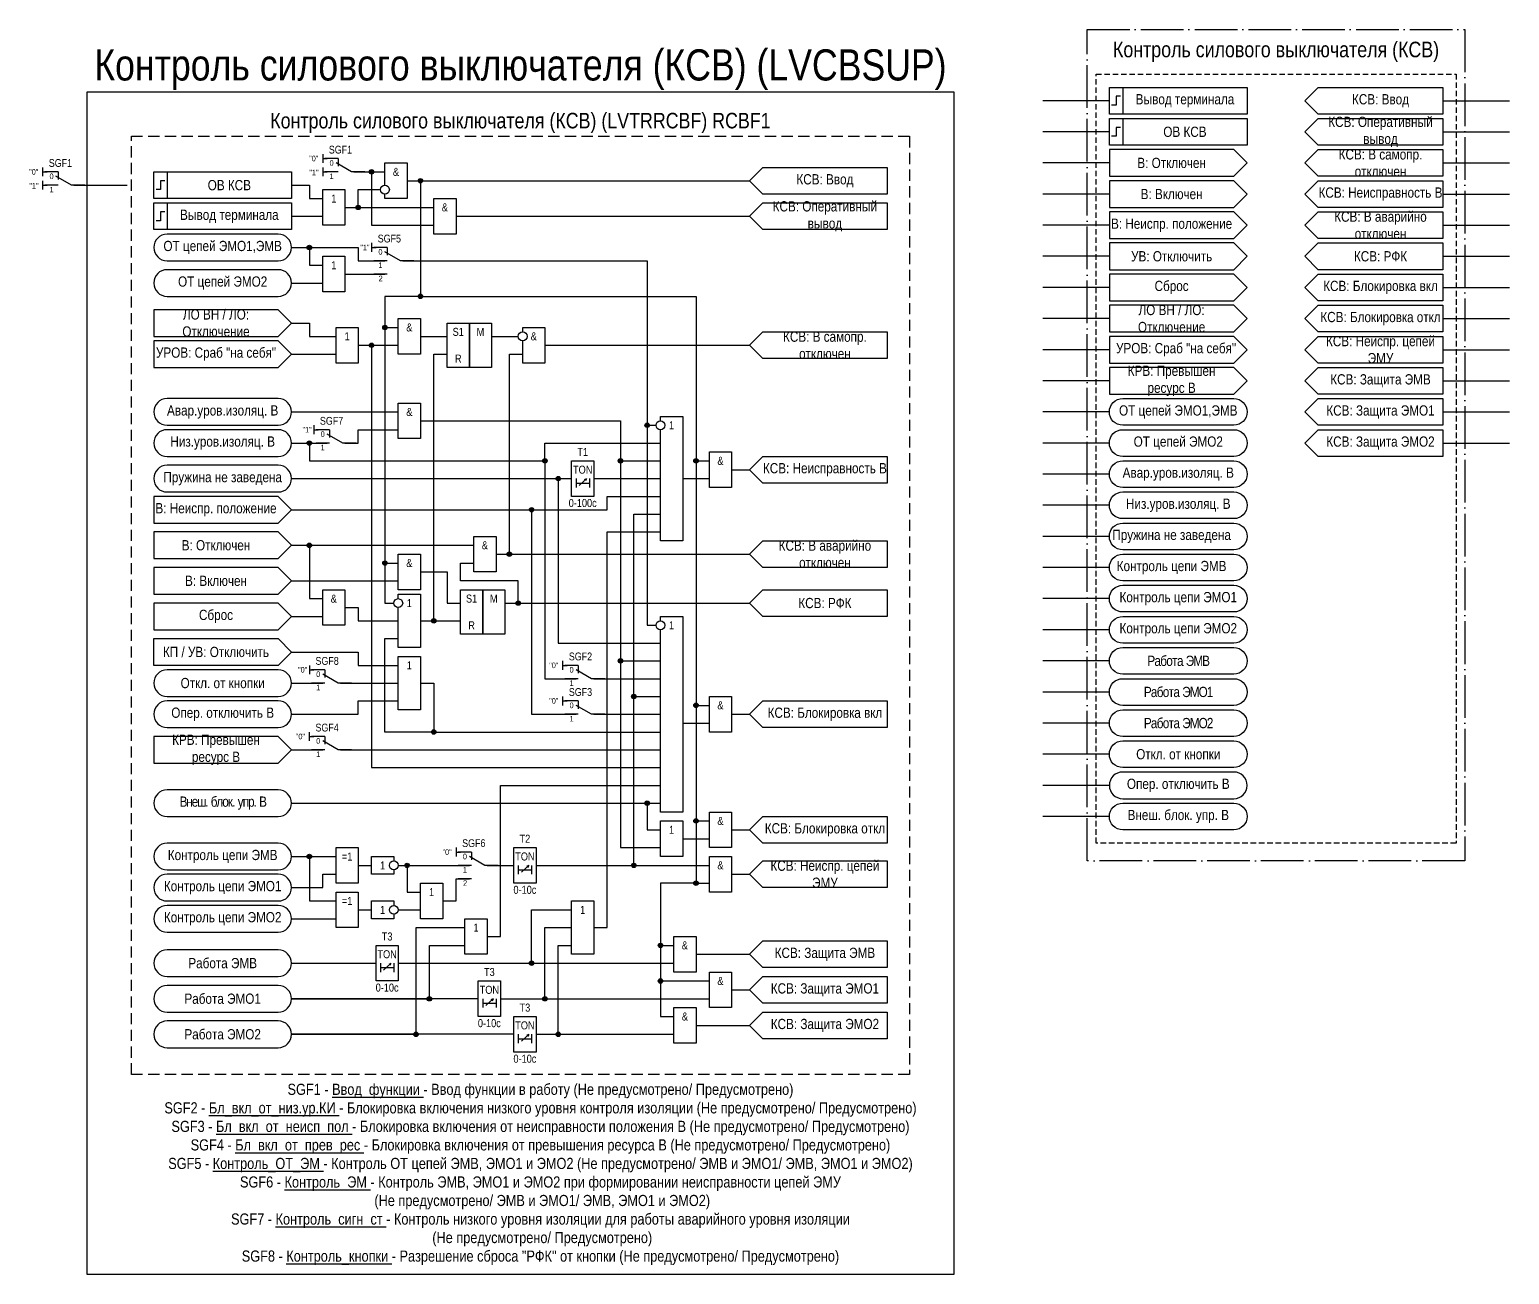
# Model space of a CAD drawing. Header units: millimetres. Extents: x -1334 to 346, y 0 to 284.
# Drawn here: x -1333.9 to -1001, y 0 to 280 of the extents above; entities that cross this region are included whole.
import ezdxf
from ezdxf.enums import TextEntityAlignment as Align

# ---------------------------------------------------------------- set-up
doc = ezdxf.new("R2010")
doc.units = ezdxf.units.MM
doc.linetypes.add('ACAD_ISO04W100', pattern=[30, 24, -3, 0, -3])
doc.linetypes.add('штриховая2', pattern=[0.375, 0.25, -0.125])
doc.layers.add('TEXT', color=7, linetype='Continuous', lineweight=25)
doc.layers.add('Основная', color=7, linetype='Continuous')
doc.styles.add('2.5_Gost_RD', font='ARIALN.TTF', dxfattribs={"height": 2.5})
doc.styles.add('3.5_Gost_RD', font='ARIALN.TTF', dxfattribs={"height": 3.5})
doc.styles.add('Вывод', font='ARIALN.TTF', dxfattribs={"height": 2.5})
doc.styles.add('Компонент', font='ARIALN.TTF', dxfattribs={"height": 3.5})

# ---------------------------------------------------------------- blocks, each defined once
blk = doc.blocks.new('Точка')
at = {"ltscale": 100}
h = blk.add_hatch(color=256, dxfattribs=at)
h.dxf.hatch_style = 1
edge = h.paths.add_edge_path()
edge.add_arc((0, 0), 0.5, 0, 360)
blk.add_circle((0, 0), 0.5, dxfattribs=at)
blk = doc.blocks.new('*U78')
at = {"layer": 'Основная', "color": 0}
blk.add_line((0, 0), (7, 4), dxfattribs=at)
at = {"layer": 'Основная', "ltscale": 0.35}
blk.add_line((6, 6), (6, 2.5), dxfattribs=at)
blk = doc.blocks.new('*U80')
at = {"layer": 'Основная', "color": 0}
for p, q in [((-3, 6), (-9, 6)), ((-3, 0), (-9, 0)), ((9, 0), (3, 0))]:
    blk.add_line(p, q, dxfattribs=at)
at = {"layer": 'Основная', "ltscale": 0.25, "xscale": -1}
blk.add_blockref('*U78', (3, 0), dxfattribs=at)
at = {"layer": 'Основная'}
for tag, height, style, p in [('В1', 2.5, 'Вывод', (-14, 6)), ('ОУ', 3.5, 'Компонент', (-2, 10)), ('В2', 2.5, 'Вывод', (-6, 4)), ('В3', 2.5, 'Вывод', (-6, -2))]:
    blk.add_attdef(tag, text='', height=height, dxfattribs=dict(at, style=style)).set_placement(p, align=Align.MIDDLE_CENTER)
blk = doc.blocks.new('*U89')
at = {"layer": 'Основная', "color": 0}
for p, q in [((-3, 6), (-9, 6)), ((-3, 0), (-9, 0)), ((9, 0), (3, 0))]:
    blk.add_line(p, q, dxfattribs=at)
at = {"layer": 'Основная', "ltscale": 0.25, "xscale": -1}
blk.add_blockref('*U78', (3, 0), dxfattribs=at)
at = {"layer": 'Основная'}
for tag, height, style, p in [('В1', 2.5, 'Вывод', (-13, 6)), ('ОУ', 3.5, 'Компонент', (-2, 10)), ('В2', 2.5, 'Вывод', (-6, 4)), ('В3', 2.5, 'Вывод', (-6, -2))]:
    blk.add_attdef(tag, text='', height=height, dxfattribs=dict(at, style=style)).set_placement(p, align=Align.MIDDLE_CENTER)

msp = doc.modelspace()

# ---------------------------------------------------------------- linework, layer by layer
at = {"ltscale": 100}
for p, q in [((-1044, 267), (-1016, 267)), ((-1091, 264), (-1106, 264)), ((-1016, 264), (-1001, 264)), ((-1016, 261), (-1044, 261)), ((-1044, 260), (-1016, 260)), ((-1091, 257), (-1106, 257)), ((-1016, 257), (-1001, 257)), ((-1268, 252), (-1268, 250)), ((-1268, 251), (-1267, 251)), ((-1091, 250), (-1106, 250)), ((-1044, 253), (-1016, 253)), ((-1016, 250), (-1001, 250)), ((-1268, 249), (-1268, 247)), ((-1268, 248), (-1267, 248)), ((-1016, 247), (-1044, 247)), ((-1044, 246), (-1016, 246)), ((-1091, 243), (-1106, 243)), ((-1016, 240), (-1044, 240)), ((-1016, 243), (-1001, 243)), ((-1091, 236), (-1106, 236)), ((-1016, 236), (-1001, 236)), ((-1257, 232), (-1257, 230)), ((-1257, 231), (-1256, 231)), ((-1016, 233), (-1044, 233)), ((-1091, 229), (-1106, 229)), ((-1016, 229), (-1001, 229)), ((-1253.5, 225), (-1256.5, 225)), ((-1016, 226), (-1044, 226)), ((-1091, 222), (-1106, 222)), ((-1016, 222), (-1001, 222)), ((-1016, 219), (-1044, 219)), ((-1091, 215), (-1106, 215)), ((-1016, 215), (-1001, 215)), ((-1016, 212), (-1044, 212)), ((-1091, 208), (-1106, 208)), ((-1016, 208), (-1001, 208)), ((-1016, 205), (-1044, 205)), ((-1091, 201), (-1106, 201)), ((-1016, 201), (-1001, 201)), ((-1016, 198), (-1044, 198)), ((-1091, 194), (-1106, 194)), ((-1016, 194), (-1001, 194)), ((-1270, 191), (-1270, 189)), ((-1270, 190), (-1269, 190)), ((-1016, 191), (-1044, 191)), ((-1091, 187), (-1106, 187)), ((-1016, 187), (-1001, 187)), ((-1016, 184), (-1044, 184)), ((-1091, 180), (-1106, 180)), ((-1210.3, 177.46), (-1208.63, 178.95)), ((-1208.63, 178.95), (-1209.15, 178.73)), ((-1208.63, 178.95), (-1208.89, 178.48)), ((-1207, 179), (-1207, 179)), ((-1091, 173), (-1106, 173)), ((-1091, 166), (-1106, 166)), ((-1091, 159), (-1106, 159)), ((-1091, 152), (-1106, 152)), ((-1091, 145), (-1106, 145)), ((-1271, 137), (-1271, 135)), ((-1214, 136), (-1214, 138)), ((-1214, 137), (-1213, 137)), ((-1091, 138), (-1106, 138)), ((-1271, 136), (-1270, 136)), ((-1214, 128), (-1214, 130)), ((-1091, 131), (-1106, 131)), ((-1214, 129), (-1213, 129)), ((-1091, 124), (-1106, 124)), ((-1271, 120), (-1271, 122)), ((-1271, 121), (-1270, 121)), ((-1091, 117), (-1106, 117)), ((-1091, 110), (-1106, 110)), ((-1091, 103), (-1106, 103)), ((-1238, 96), (-1238, 94)), ((-1238, 95), (-1237, 95)), ((-1220, 92), (-1220, 92)), ((-1198, 92), (-1198, 92)), ((-1234.5, 89), (-1237.5, 89)), ((-1254.3, 68.46), (-1252.63, 69.95)), ((-1252.63, 69.95), (-1253.15, 69.73)), ((-1252.63, 69.95), (-1252.89, 69.48)), ((-1251, 70), (-1251, 70)), ((-1221, 70), (-1221, 70)), ((-1233, 62), (-1275, 62)), ((-1244, 62), (-1244, 62)), ((-1231.3, 60.46), (-1229.63, 61.95)), ((-1229.63, 61.95), (-1230.15, 61.73)), ((-1229.63, 61.95), (-1229.89, 61.48)), ((-1228, 62), (-1228, 62)), ((-1218, 62), (-1218, 62)), ((-1225, 54), (-1275, 54)), ((-1247, 54), (-1247, 54)), ((-1223.3, 52.46), (-1221.63, 53.95)), ((-1221.63, 53.95), (-1222.15, 53.73)), ((-1221.63, 53.95), (-1221.89, 53.48)), ((-1220, 54), (-1220, 54)), ((-1215, 54), (-1215, 54))]:
    msp.add_line(p, q, dxfattribs=at)
at = {"color": 6, "ltscale": 100}
for p, q in [((-1331, 249), (-1331, 247)), ((-1331, 248), (-1330, 248)), ((-1331, 246), (-1331, 244)), ((-1331, 245), (-1330, 245))]:
    msp.add_line(p, q, dxfattribs=at)
at = {"color": 7, "ltscale": 100}
for p, q in [((-1223.3, 90.46), (-1221.63, 91.95)), ((-1221.63, 91.95), (-1222.15, 91.73)), ((-1221.63, 91.95), (-1221.89, 91.48))]:
    msp.add_line(p, q, dxfattribs=at)
at = {"color": 251, "linetype": 'ACAD_ISO04W100', "lineweight": 30, "ltscale": 0.4, "true_color": 0x58595b}
msp.add_lwpolyline([(-1096, 280), (-1011, 280), (-1011, 93), (-1096, 93)], close=True, dxfattribs=at)
at = {"linetype": 'штриховая2', "ltscale": 5}
msp.add_lwpolyline([(-1094, 270), (-1013, 270), (-1013, 97), (-1094, 97)], close=True, dxfattribs=at)
at = {"ltscale": 100}
for points in [[(-1091, 267), (-1060, 267), (-1060, 261), (-1091, 261)], [(-1091, 267), (-1088, 267), (-1088, 261), (-1091, 261)], [(-1091, 260), (-1088, 260), (-1088, 254), (-1091, 254)], [(-1091, 260), (-1060, 260), (-1060, 254), (-1091, 254)], [(-1306, 248), (-1275, 248), (-1275, 242), (-1306, 242)], [(-1306, 248), (-1303, 248), (-1303, 242), (-1306, 242)], [(-1268, 244), (-1263, 244), (-1263, 236), (-1268, 236)], [(-1306, 241), (-1303, 241), (-1303, 235), (-1306, 235)], [(-1306, 241), (-1275, 241), (-1275, 235), (-1306, 235)], [(-1243, 242), (-1238, 242), (-1238, 234), (-1243, 234)], [(-1268, 229), (-1263, 229), (-1263, 221), (-1268, 221)], [(-1306, 217), (-1306, 211), (-1278, 211), (-1275, 214), (-1278, 217)], [(-1251, 215), (-1246, 215), (-1246, 207), (-1251, 207)], [(-1240, 214), (-1235, 214), (-1235, 204), (-1240, 204)], [(-1235, 214), (-1230, 214), (-1230, 204), (-1235, 204)], [(-1306, 210), (-1306, 204), (-1278, 204), (-1275, 207), (-1278, 210)], [(-1265, 213), (-1260, 213), (-1260, 205), (-1265, 205)], [(-1251, 196), (-1246, 196), (-1246, 188), (-1251, 188)], [(-1181, 185), (-1176, 185), (-1176, 177), (-1181, 177)], [(-1212, 183), (-1207, 183), (-1207, 175), (-1212, 175)], [(-1306, 175), (-1306, 169), (-1278, 169), (-1275, 172), (-1278, 175)], [(-1306, 167), (-1306, 161), (-1278, 161), (-1275, 164), (-1278, 167)], [(-1234, 166), (-1229, 166), (-1229, 158), (-1234, 158)], [(-1251, 162), (-1246, 162), (-1246, 154), (-1251, 154)], [(-1306, 159), (-1306, 153), (-1278, 153), (-1275, 156), (-1278, 159)], [(-1268, 154), (-1263, 154), (-1263, 146), (-1268, 146)], [(-1237, 154), (-1232, 154), (-1232, 144), (-1237, 144)], [(-1232, 154), (-1227, 154), (-1227, 144), (-1232, 144)], [(-1306, 151), (-1306, 145), (-1278, 145), (-1275, 148), (-1278, 151)], [(-1306, 143), (-1278, 143), (-1275, 140), (-1278, 137), (-1306, 137)], [(-1251, 139), (-1246, 139), (-1246, 127), (-1251, 127)], [(-1181, 130), (-1176, 130), (-1176, 122), (-1181, 122)], [(-1306, 121), (-1306, 115), (-1278, 115), (-1275, 118), (-1278, 121)], [(-1181, 104), (-1176, 104), (-1176, 96), (-1181, 96)], [(-1192, 102), (-1187, 102), (-1187, 94), (-1192, 94)], [(-1265, 96), (-1260, 96), (-1260, 88), (-1265, 88)], [(-1225, 96), (-1220, 96), (-1220, 88), (-1225, 88)], [(-1181, 94), (-1176, 94), (-1176, 86), (-1181, 86)], [(-1246, 88), (-1241, 88), (-1241, 80), (-1246, 80)], [(-1265, 86), (-1260, 86), (-1260, 78), (-1265, 78)], [(-1212, 84), (-1207, 84), (-1207, 72), (-1212, 72)], [(-1236, 80), (-1231, 80), (-1231, 72), (-1236, 72)], [(-1256, 74), (-1251, 74), (-1251, 66), (-1256, 66)], [(-1189, 76), (-1184, 76), (-1184, 68), (-1189, 68)], [(-1181, 68), (-1176, 68), (-1176, 60), (-1181, 60)], [(-1233, 66), (-1228, 66), (-1228, 58), (-1233, 58)], [(-1189, 60), (-1184, 60), (-1184, 52), (-1189, 52)], [(-1225, 58), (-1220, 58), (-1220, 50), (-1225, 50)]]:
    msp.add_lwpolyline(points, close=True, dxfattribs=at)
for points in [[(-1047, 264), (-1044, 267), (-1016, 267), (-1016, 261), (-1044, 261), (-1047, 264)], [(-1047, 257), (-1044, 260), (-1016, 260), (-1016, 254), (-1044, 254), (-1047, 257)], [(-1254, 245), (-1254, 250), (-1249, 250), (-1249, 242), (-1254, 242), (-1254, 243)], [(-1047, 250), (-1044, 253), (-1016, 253), (-1016, 247), (-1044, 247), (-1047, 250)], [(-1261, 248), (-1254, 248)], [(-1261, 248), (-1257, 248), (-1257, 236), (-1243, 236)], [(-1172, 246), (-1169, 249), (-1141, 249), (-1141, 243), (-1169, 243), (-1172, 246)], [(-1275, 245), (-1271, 245), (-1271, 242), (-1268, 242)], [(-1263, 240), (-1260, 240), (-1260, 244), (-1255, 244)], [(-1249, 246), (-1246, 246), (-1246, 220), (-1254, 220), (-1254, 213), (-1251, 213)], [(-1249, 246), (-1246, 246), (-1246, 220), (-1254, 220), (-1254, 160), (-1251, 160)], [(-1249, 246), (-1246, 246), (-1246, 220), (-1254, 220), (-1254, 151), (-1252, 151)], [(-1249, 246), (-1172, 246)], [(-1249, 246), (-1246, 246), (-1246, 220), (-1184, 220), (-1184, 183), (-1181, 183)], [(-1249, 246), (-1246, 246), (-1246, 220), (-1184, 220), (-1184, 128), (-1181, 128)], [(-1249, 246), (-1246, 246), (-1246, 220), (-1184, 220), (-1184, 102), (-1181, 102)], [(-1249, 246), (-1246, 246), (-1246, 220), (-1184, 220), (-1184, 88), (-1181, 88)], [(-1249, 246), (-1246, 246), (-1246, 220), (-1184, 220), (-1184, 88), (-1192, 88), (-1192, 74), (-1189, 74)], [(-1249, 246), (-1246, 246), (-1246, 220), (-1184, 220), (-1184, 88), (-1192, 88), (-1192, 58), (-1189, 58)], [(-1249, 246), (-1246, 246), (-1246, 220), (-1184, 220), (-1184, 88), (-1192, 88), (-1192, 66), (-1181, 66)], [(-1047, 243), (-1044, 246), (-1016, 246), (-1016, 240), (-1044, 240), (-1047, 243)], [(-1263, 240), (-1243, 240)], [(-1172, 238), (-1169, 241), (-1141, 241), (-1141, 235), (-1169, 235), (-1172, 238)], [(-1275, 238), (-1268, 238)], [(-1238, 238), (-1172, 238)], [(-1047, 236), (-1044, 239), (-1016, 239), (-1016, 233), (-1044, 233), (-1047, 236)], [(-1275, 231), (-1271, 231), (-1271, 227), (-1268, 227)], [(-1275, 231), (-1260, 231), (-1260, 228), (-1254, 228)], [(-1047, 229), (-1044, 232), (-1016, 232), (-1016, 226), (-1044, 226), (-1047, 229)], [(-1250, 228), (-1195, 228), (-1195, 146), (-1193, 146)], [(-1250, 228), (-1195, 228), (-1195, 191), (-1193, 191)], [(-1263, 225), (-1254, 225)], [(-1047, 222), (-1044, 225), (-1016, 225), (-1016, 219), (-1044, 219), (-1047, 222)], [(-1275, 223), (-1268, 223)], [(-1047, 215), (-1044, 218), (-1016, 218), (-1016, 212), (-1044, 212), (-1047, 215)], [(-1275, 214), (-1271, 214), (-1271, 211), (-1265, 211)], [(-1246, 211), (-1240, 211)], [(-1230, 211), (-1224, 211)], [(-1223, 212), (-1223, 213), (-1218, 213), (-1218, 205), (-1223, 205), (-1223, 210)], [(-1141, 206), (-1169, 206), (-1172, 209), (-1169, 212), (-1141, 212), (-1141, 206), (-1169, 206), (-1172, 209), (-1169, 212), (-1141, 212)], [(-1047, 208), (-1044, 211), (-1016, 211), (-1016, 205), (-1044, 205), (-1047, 208)], [(-1275, 207), (-1265, 207)], [(-1260, 209), (-1251, 209)], [(-1260, 209), (-1257, 209), (-1257, 114), (-1192, 114)], [(-1246, 147), (-1243, 147), (-1243, 207), (-1240, 207)], [(-1229, 162), (-1226, 162), (-1226, 207), (-1223, 207)], [(-1218, 209), (-1172, 209)], [(-1047, 201), (-1044, 204), (-1016, 204), (-1016, 198), (-1044, 198), (-1047, 201)], [(-1047, 194), (-1044, 197), (-1016, 197), (-1016, 191), (-1044, 191), (-1047, 194)], [(-1275, 194), (-1251, 194)], [(-1263, 187), (-1260, 187), (-1260, 190), (-1251, 190)], [(-1246, 192), (-1201, 192), (-1201, 183), (-1192, 183)], [(-1246, 192), (-1201, 192), (-1201, 138), (-1192, 138)], [(-1246, 192), (-1201, 192), (-1201, 96), (-1192, 96)], [(-1192, 192), (-1192, 193), (-1187, 193), (-1187, 165), (-1192, 165), (-1192, 190)], [(-1047, 187), (-1044, 190), (-1016, 190), (-1016, 184), (-1044, 184), (-1047, 187)], [(-1275, 187), (-1267, 187)], [(-1275, 187), (-1271, 187), (-1271, 183), (-1218, 183), (-1218, 187), (-1192, 187)], [(-1275, 187), (-1271, 187), (-1271, 183), (-1218, 183), (-1218, 134), (-1211, 134)], [(-1141, 178), (-1169, 178), (-1172, 181), (-1169, 184), (-1141, 184), (-1141, 178), (-1169, 178), (-1172, 181), (-1169, 184), (-1141, 184)], [(-1176, 181), (-1172, 181)], [(-1275, 179), (-1212, 179)], [(-1275, 179), (-1215, 179), (-1215, 142), (-1192, 142)], [(-1211, 179), (-1211, 177)], [(-1211, 178), (-1208, 178)], [(-1208, 179), (-1208, 177)], [(-1207, 179), (-1192, 179)], [(-1187, 179), (-1181, 179)], [(-1275, 172), (-1204, 172), (-1204, 175), (-1192, 175)], [(-1275, 172), (-1221, 172), (-1221, 126), (-1211, 126)], [(-1220, 92), (-1198, 92), (-1198, 171), (-1192, 171)], [(-1207, 78), (-1204, 78), (-1204, 167), (-1192, 167)], [(-1275, 164), (-1271, 164), (-1271, 152), (-1268, 152)], [(-1275, 164), (-1234, 164)], [(-1141, 159), (-1169, 159), (-1172, 162), (-1169, 165), (-1141, 165), (-1141, 159), (-1169, 159), (-1172, 162), (-1169, 165), (-1141, 165)], [(-1227, 151), (-1224, 151), (-1224, 156), (-1237, 156), (-1237, 160), (-1234, 160)], [(-1229, 162), (-1172, 162)], [(-1246, 158), (-1240, 158), (-1240, 151), (-1237, 151)], [(-1275, 156), (-1251, 156)], [(-1141, 148), (-1169, 148), (-1172, 151), (-1169, 154), (-1141, 154), (-1141, 148), (-1169, 148), (-1172, 151), (-1169, 154), (-1141, 154)], [(-1263, 150), (-1260, 150), (-1260, 147), (-1251, 147)], [(-1251, 152), (-1251, 153), (-1246, 153), (-1246, 141), (-1251, 141), (-1251, 150)], [(-1227, 151), (-1172, 151)], [(-1275, 148), (-1268, 148)], [(-1246, 147), (-1237, 147)], [(-1192, 147), (-1192, 148), (-1187, 148), (-1187, 104), (-1192, 104), (-1192, 145)], [(-1275, 140), (-1260, 140), (-1260, 137), (-1251, 137)], [(-1246, 133), (-1243, 133), (-1243, 122), (-1254, 122), (-1254, 143), (-1251, 143)], [(-1207, 134), (-1192, 134)], [(-1275, 133), (-1268, 133)], [(-1264, 133), (-1251, 133)], [(-1246, 133), (-1243, 133), (-1243, 122), (-1192, 122)], [(-1220, 92), (-1198, 92), (-1198, 130), (-1192, 130)], [(-1275, 126), (-1260, 126), (-1260, 129), (-1251, 129)], [(-1141, 123), (-1169, 123), (-1172, 126), (-1169, 129), (-1141, 129), (-1141, 123), (-1169, 123), (-1172, 126), (-1169, 129), (-1141, 129)], [(-1207, 126), (-1192, 126)], [(-1187, 124), (-1181, 124)], [(-1176, 126), (-1172, 126)], [(-1275, 118), (-1268, 118)], [(-1264, 118), (-1192, 118)], [(-1231, 76), (-1228, 76), (-1228, 110), (-1192, 110)], [(-1275, 106), (-1192, 106)], [(-1275, 106), (-1195, 106), (-1195, 100), (-1192, 100)], [(-1176, 100), (-1172, 100)], [(-1141, 97), (-1169, 97), (-1172, 100), (-1169, 103), (-1141, 103), (-1141, 97), (-1169, 97), (-1172, 100), (-1169, 103), (-1141, 103)], [(-1187, 98), (-1181, 98)], [(-1275, 94), (-1265, 94)], [(-1275, 94), (-1271, 94), (-1271, 84), (-1265, 84)], [(-1252, 91), (-1252, 90), (-1257, 90), (-1257, 94), (-1252, 94), (-1252, 93)], [(-1275, 87), (-1268, 87), (-1268, 90), (-1265, 90)], [(-1260, 92), (-1257, 92)], [(-1251, 92), (-1235, 92)], [(-1251, 92), (-1249, 92), (-1249, 86), (-1246, 86)], [(-1231, 92), (-1225, 92)], [(-1224, 92), (-1224, 90)], [(-1224, 91), (-1221, 91)], [(-1221, 92), (-1221, 90)], [(-1220, 92), (-1181, 92)], [(-1176, 90), (-1172, 90)], [(-1141, 87), (-1169, 87), (-1172, 90), (-1169, 93), (-1141, 93), (-1141, 87), (-1169, 87), (-1172, 90), (-1169, 93), (-1141, 93)], [(-1241, 84), (-1238, 84), (-1238, 89), (-1235, 89)], [(-1252, 81), (-1252, 80), (-1257, 80), (-1257, 84), (-1252, 84), (-1252, 83)], [(-1275, 80), (-1265, 80)], [(-1260, 82), (-1257, 82)], [(-1251, 70), (-1221, 70), (-1221, 82), (-1212, 82)], [(-1251, 82), (-1246, 82)], [(-1275, 54), (-1247, 54), (-1247, 78), (-1236, 78)], [(-1228, 62), (-1218, 62), (-1218, 78), (-1212, 78)], [(-1275, 62), (-1244, 62), (-1244, 74), (-1236, 74)], [(-1220, 54), (-1215, 54), (-1215, 74), (-1212, 74)], [(-1141, 69), (-1169, 69), (-1172, 72), (-1169, 75), (-1141, 75), (-1141, 69), (-1169, 69), (-1172, 72), (-1169, 75), (-1141, 75)], [(-1275, 70), (-1256, 70)], [(-1255, 70), (-1255, 68)], [(-1252, 70), (-1252, 68)], [(-1251, 70), (-1189, 70)], [(-1184, 72), (-1172, 72)], [(-1255, 69), (-1252, 69)], [(-1141, 61), (-1169, 61), (-1172, 64), (-1169, 67), (-1141, 67), (-1141, 61), (-1169, 61), (-1172, 64), (-1169, 67), (-1141, 67)], [(-1176, 64), (-1172, 64)], [(-1232, 62), (-1232, 60)], [(-1232, 61), (-1229, 61)], [(-1229, 62), (-1229, 60)], [(-1228, 62), (-1181, 62)], [(-1141, 53), (-1169, 53), (-1172, 56), (-1169, 59), (-1141, 59), (-1141, 53), (-1169, 53), (-1172, 56), (-1169, 59), (-1141, 59)], [(-1224, 54), (-1224, 52)], [(-1221, 54), (-1221, 52)], [(-1220, 54), (-1189, 54)], [(-1184, 56), (-1172, 56)], [(-1224, 53), (-1221, 53)]]:
    msp.add_lwpolyline(points, dxfattribs=at)
at = {"color": 40, "ltscale": 100, "true_color": 0xf8d731}
msp.add_lwpolyline([(-1321, 266), (-1126, 266), (-1126, 0), (-1321, 0)], close=True, dxfattribs=at)
at = {"lineweight": 30, "ltscale": 100}
for points in [[(-1088.5, 265), (-1089.5, 265), (-1089.5, 263), (-1090.5, 263)], [(-1088.5, 258), (-1089.5, 258), (-1089.5, 256), (-1090.5, 256)], [(-1303.5, 246), (-1304.5, 246), (-1304.5, 244), (-1305.5, 244)], [(-1303.5, 239), (-1304.5, 239), (-1304.5, 237), (-1305.5, 237)]]:
    msp.add_lwpolyline(points, dxfattribs=at)
at = {"linetype": 'штриховая2', "ltscale": 10}
msp.add_lwpolyline([(-1136, 45), (-1311, 45), (-1311, 256), (-1136, 256)], close=True, dxfattribs=at)
at = {"color": 6, "ltscale": 100}
msp.add_lwpolyline([(-1324, 245), (-1312, 245)], dxfattribs=at)
at = {"ltscale": 100}
for points in [[(-1303, 228), (-1278, 228, 1), (-1278, 234), (-1303, 234, 1)], [(-1303, 220), (-1278, 220, 1), (-1278, 226), (-1303, 226, 1)], [(-1303, 191), (-1278, 191, 1), (-1278, 197), (-1303, 197, 1)], [(-1088, 191, -1), (-1088, 197), (-1063, 197, -1), (-1063, 191)], [(-1303, 184), (-1278, 184, 1), (-1278, 190), (-1303, 190, 1)], [(-1088, 184, -1), (-1088, 190), (-1063, 190, -1), (-1063, 184)], [(-1303, 176), (-1278, 176, 1), (-1278, 182), (-1303, 182, 1)], [(-1088, 177, -1), (-1088, 183), (-1063, 183, -1), (-1063, 177)], [(-1088, 170, -1), (-1088, 176), (-1063, 176, -1), (-1063, 170)], [(-1088, 163, -1), (-1088, 169), (-1063, 169, -1), (-1063, 163)], [(-1088, 156, -1), (-1088, 162), (-1063, 162, -1), (-1063, 156)], [(-1088, 149, -1), (-1088, 155), (-1063, 155, -1), (-1063, 149)], [(-1088, 142, -1), (-1088, 148), (-1063, 148, -1), (-1063, 142)], [(-1088, 135, -1), (-1088, 141), (-1063, 141, -1), (-1063, 135)], [(-1303, 130), (-1278, 130, 1), (-1278, 136), (-1303, 136, 1)], [(-1088, 128, -1), (-1088, 134), (-1063, 134, -1), (-1063, 128)], [(-1303, 123), (-1278, 123, 1), (-1278, 129), (-1303, 129, 1)], [(-1088, 121, -1), (-1088, 127), (-1063, 127, -1), (-1063, 121)], [(-1088, 114, -1), (-1088, 120), (-1063, 120, -1), (-1063, 114)], [(-1088, 107), (-1063, 107, 1), (-1063, 113), (-1088, 113, 1)], [(-1303, 103), (-1278, 103, 1), (-1278, 109), (-1303, 109, 1)], [(-1088, 100, -1), (-1088, 106), (-1063, 106, -1), (-1063, 100)], [(-1303, 91), (-1278, 91, 1), (-1278, 97), (-1303, 97, 1)], [(-1303, 84), (-1278, 84, 1), (-1278, 90), (-1303, 90, 1)], [(-1303, 77), (-1278, 77, 1), (-1278, 83), (-1303, 83, 1)], [(-1303, 67), (-1278, 67, 1), (-1278, 73), (-1303, 73, 1)], [(-1303, 59), (-1278, 59, 1), (-1278, 65), (-1303, 65, 1)], [(-1303, 51), (-1278, 51, 1), (-1278, 57), (-1303, 57, 1)]]:
    msp.add_lwpolyline(points, format="xyb", close=True, dxfattribs=at)
for centre in [(-1254, 244), (-1223, 211), (-1252, 92), (-1252, 82)]:
    msp.add_circle(centre, 1)
for centre in [(-1192, 191), (-1251, 151), (-1192, 146)]:
    msp.add_circle(centre, 1, dxfattribs=at)
at = {"layer": 'TEXT', "ltscale": 100}
for points in [[(-1091, 253), (-1091, 247), (-1063, 247), (-1060, 250), (-1063, 253)], [(-1091, 246), (-1091, 240), (-1063, 240), (-1060, 243), (-1063, 246)], [(-1091, 239), (-1091, 233), (-1063, 233), (-1060, 236), (-1063, 239)], [(-1091, 232), (-1091, 226), (-1063, 226), (-1060, 229), (-1063, 232)], [(-1091, 225), (-1091, 219), (-1063, 219), (-1060, 222), (-1063, 225)], [(-1091, 218), (-1091, 212), (-1063, 212), (-1060, 215), (-1063, 218)], [(-1091, 211), (-1091, 205), (-1063, 205), (-1060, 208), (-1063, 211)], [(-1091, 204), (-1091, 198), (-1063, 198), (-1060, 201), (-1063, 204)]]:
    msp.add_lwpolyline(points, close=True, dxfattribs=at)

# ---------------------------------------------------------------- block references
at = {"ltscale": 100}
for p in [(-1257, 248), (-1246, 246), (-1260, 240), (-1271, 231), (-1246, 220), (-1254, 213), (-1257, 209), (-1195, 191), (-1271, 187), (-1218, 183), (-1201, 183), (-1184, 183), (-1215, 179), (-1221, 172), (-1271, 164), (-1254, 160), (-1226, 162), (-1224, 151), (-1243, 147), (-1201, 138), (-1198, 130), (-1184, 128), (-1243, 122), (-1195, 106), (-1184, 102), (-1271, 94), (-1249, 92), (-1198, 92), (-1184, 88), (-1192, 74), (-1221, 70), (-1192, 66), (-1244, 62), (-1218, 62), (-1247, 54), (-1215, 54)]:
    msp.add_blockref('Точка', p, dxfattribs=at)
at = {"layer": 'Основная', "ltscale": 0.25, "xscale": 0.5, "yscale": 0.5, "zscale": 0.5}
for name, p, values in [('*U80', (-1263, 248), {'ОУ': 'SGF1', 'В1': '"0"', 'В2': '0', 'В3': '1'}), ('*U89', (-1252, 228), {'ОУ': 'SGF5', 'В1': '"1"', 'В2': '0', 'В3': '1'}), ('*U89', (-1265, 187), {'ОУ': 'SGF7', 'В1': '"1"', 'В2': '0', 'В3': '1'}), ('*U80', (-1209, 134), {'ОУ': 'SGF2', 'В1': '"0"', 'В2': '0', 'В3': '1'}), ('*U89', (-1266, 133), {'ОУ': 'SGF8', 'В1': '"0"', 'В2': '0', 'В3': '1'}), ('*U80', (-1209, 126), {'ОУ': 'SGF3', 'В1': '"0"', 'В2': '0', 'В3': '1'}), ('*U80', (-1266, 118), {'ОУ': 'SGF4', 'В1': '"0"', 'В2': '0', 'В3': '1'}), ('*U80', (-1233, 92), {'ОУ': 'SGF6', 'В1': '"0"', 'В2': '0', 'В3': '1'})]:
    msp.add_blockref(name, p, dxfattribs=at).add_auto_attribs(values)
at = {"layer": 'Основная', "color": 6, "ltscale": 0.25, "xscale": 0.5, "yscale": 0.5, "zscale": 0.5}
msp.add_blockref('*U80', (-1326, 245), dxfattribs=at).add_auto_attribs({'ОУ': 'SGF1', 'В1': '"0"', 'В2': '0', 'В3': '1'})

# ---------------------------------------------------------------- texts
at = {"color": 30, "ltscale": 100, "true_color": 0xef8637, "insert": (-1053.5, 275), "char_height": 3.5, "width": 85, "attachment_point": 5, "style": '3.5_Gost_RD'}
msp.add_mtext('Контроль силового выключателя (КСВ)', dxfattribs=at)
at = {"ltscale": 100, "attachment_point": 5}
for s, insert, char_height, width, style in [('{\\C3;Контроль силового выключателя (КСВ) (LVCBSUP)}', (-1223.5, 271), 7, 195, '3.5_Gost_RD'), ('КСВ: Ввод', (-1030, 264), 2.3, 28, '2.5_Gost_RD'), ('КСВ: Оперативный вывод', (-1030, 257), 2.3, 28, '2.5_Gost_RD'), ('КСВ: В самопр. отключен', (-1030, 250), 2.3, 28, '2.5_Gost_RD'), ('&', (-1251.5, 248), 1.8, 5, '2.5_Gost_RD'), ('КСВ: Ввод', (-1155, 246), 2.3, 28, '2.5_Gost_RD'), ('КСВ: Неисправность В', (-1030, 243), 2.3, 28, '2.5_Gost_RD'), ('1', (-1265.5, 242), 1.8, 5, '2.5_Gost_RD'), ('&', (-1240.5, 240), 1.8, 5, '2.5_Gost_RD'), ('КСВ: Оперативный вывод', (-1155, 238), 2.3, 28, '2.5_Gost_RD'), ('КСВ: В аварийно отключен', (-1030, 236), 2.3, 28, '2.5_Gost_RD'), ('ОТ цепей ЭМО1,ЭМВ', (-1290.5, 231), 2.3, 31, '2.5_Gost_RD'), ('КСВ: РФК', (-1030, 229), 2.3, 28, '2.5_Gost_RD'), ('1', (-1265.5, 227), 1.8, 5, '2.5_Gost_RD'), ('ОТ цепей ЭМО2', (-1290.5, 223), 2.3, 31, '2.5_Gost_RD'), ('КСВ: Блокировка вкл', (-1030, 222), 2.3, 28, '2.5_Gost_RD'), ('ЛО ВН / ЛО: Отключение', (-1292, 214), 2.3, 28, '2.5_Gost_RD'), ('ЛО ВН / ЛО: Отключение', (-1077, 215), 2.3, 28, '2.5_Gost_RD'), ('КСВ: Блокировка откл', (-1030, 215), 2.3, 28, '2.5_Gost_RD'), ('&', (-1248.5, 213), 1.8, 5, '2.5_Gost_RD'), ('1', (-1262.5, 211), 1.8, 5, '2.5_Gost_RD'), ('S1', (-1237.5, 212), 1.8, 5, '2.5_Gost_RD'), ('М', (-1232.5, 212), 1.8, 5, '2.5_Gost_RD'), ('&', (-1220.5, 211), 1.8, 5, '2.5_Gost_RD'), ('КСВ: В самопр. отключен', (-1155, 209), 2.3, 28, '2.5_Gost_RD'), ('КСВ: Неиспр. цепей ЭМУ', (-1030, 208), 2.3, 28, '2.5_Gost_RD'), ('УРОВ: Сраб "на себя"', (-1292, 207), 2.3, 28, '2.5_Gost_RD'), ('R', (-1237.5, 206), 1.8, 5, '2.5_Gost_RD'), ('УРОВ: Сраб "на себя"', (-1076, 208), 2.3, 28, '2.5_Gost_RD'), ('КСВ: Защита ЭМВ', (-1030, 201), 2.3, 28, '2.5_Gost_RD'), ('&', (-1248.5, 194), 1.8, 5, '2.5_Gost_RD'), ('КСВ: Защита ЭМО1', (-1030, 194), 2.3, 28, '2.5_Gost_RD'), ('1', (-1189.5, 191), 1.8, 5, '2.5_Gost_RD'), ('\\pt16.1;КСВ: Защита ЭМО2', (-1030, 187), 2.3, 28, '2.5_Gost_RD'), ('T1', (-1209.5, 185), 1.8, 5, '2.5_Gost_RD'), ('&', (-1178.5, 183), 1.8, 5, '2.5_Gost_RD'), ('TON', (-1209.5, 181), 1.8, 5, '2.5_Gost_RD'), ('КСВ: Неисправность В', (-1155, 181), 2.3, 28, '2.5_Gost_RD'), ('В: Неиспр. положение', (-1292, 172), 2.3, 28, '2.5_Gost_RD'), ('0-100с', (-1209.5, 173.5), 1.8, 5, '2.5_Gost_RD'), ('В: Отключен', (-1292, 164), 2.3, 28, '2.5_Gost_RD'), ('&', (-1231.5, 164), 1.8, 5, '2.5_Gost_RD'), ('КСВ: В аварийно отключен', (-1155, 162), 2.3, 28, '2.5_Gost_RD'), ('&', (-1248.5, 160), 1.8, 5, '2.5_Gost_RD'), ('В: Включен', (-1292, 156), 2.3, 28, '2.5_Gost_RD'), ('&', (-1265.5, 152), 1.8, 5, '2.5_Gost_RD'), ('1', (-1248.5, 151), 1.8, 5, '2.5_Gost_RD'), ('S1', (-1234.5, 152), 1.8, 5, '2.5_Gost_RD'), ('М', (-1229.5, 152), 1.8, 5, '2.5_Gost_RD'), ('КСВ: РФК', (-1155, 151), 2.3, 28, '2.5_Gost_RD'), ('R', (-1234.5, 146), 1.8, 5, '2.5_Gost_RD'), ('1', (-1189.5, 146), 1.8, 5, '2.5_Gost_RD'), ('КП / УВ: Отключить', (-1292, 140), 2.3, 28, '2.5_Gost_RD'), ('1', (-1248.5, 137), 1.8, 5, '2.5_Gost_RD'), ('Откл. от кнопки', (-1290.5, 133), 2.3, 31, '2.5_Gost_RD'), ('Опер. отключить В', (-1290.5, 126), 2.3, 31, '2.5_Gost_RD'), ('&', (-1178.5, 128), 1.8, 5, '2.5_Gost_RD'), ('КСВ: Блокировка вкл', (-1155, 126), 2.3, 28, '2.5_Gost_RD'), ('Опер. отключить В', (-1075.5, 110), 2.3, 31, '2.5_Gost_RD'), ('{\\T0.85;Внеш. блок. упр. В}', (-1290.5, 106), 2.3, 31, '2.5_Gost_RD'), ('Внеш. блок. упр. В', (-1075.5, 103), 2.3, 31, '2.5_Gost_RD'), ('1', (-1189.5, 100), 1.8, 5, '2.5_Gost_RD'), ('&', (-1178.5, 102), 1.8, 5, '2.5_Gost_RD'), ('КСВ: Блокировка откл', (-1155, 100), 2.3, 28, '2.5_Gost_RD'), ('T2', (-1222.5, 98), 1.8, 5, '2.5_Gost_RD'), ('=1', (-1262.5, 94), 1.8, 5, '2.5_Gost_RD'), ('TON', (-1222.5, 94), 1.8, 5, '2.5_Gost_RD'), ('КСВ: Неиспр. цепей ЭМУ', (-1155, 90), 2.3, 28, '2.5_Gost_RD'), ('1', (-1254.5, 92), 1.8, 5, '2.5_Gost_RD'), ('&', (-1178.5, 92), 1.8, 5, '2.5_Gost_RD'), ('1', (-1243.5, 86), 1.8, 5, '2.5_Gost_RD'), ('0-10с', (-1222.5, 86.5), 1.8, 5, '2.5_Gost_RD'), ('=1', (-1262.5, 84), 1.8, 5, '2.5_Gost_RD'), ('1', (-1254.5, 82), 1.8, 5, '2.5_Gost_RD'), ('1', (-1209.5, 82), 1.8, 5, '2.5_Gost_RD'), ('T3', (-1253.5, 76), 1.8, 5, '2.5_Gost_RD'), ('1', (-1233.5, 78), 1.8, 5, '2.5_Gost_RD'), ('&', (-1186.5, 74), 1.8, 5, '2.5_Gost_RD'), ('КСВ: Защита ЭМВ', (-1155, 72), 2.3, 28, '2.5_Gost_RD'), ('TON', (-1253.5, 72), 1.8, 5, '2.5_Gost_RD'), ('T3', (-1230.5, 68), 1.8, 5, '2.5_Gost_RD'), ('&', (-1178.5, 66), 1.8, 5, '2.5_Gost_RD'), ('0-10с', (-1253.5, 64.5), 1.8, 5, '2.5_Gost_RD'), ('TON', (-1230.5, 64), 1.8, 5, '2.5_Gost_RD'), ('КСВ: Защита ЭМО1', (-1155, 64), 2.3, 28, '2.5_Gost_RD'), ('T3', (-1222.5, 60), 1.8, 5, '2.5_Gost_RD'), ('0-10с', (-1230.5, 56.5), 1.8, 5, '2.5_Gost_RD'), ('TON', (-1222.5, 56), 1.8, 5, '2.5_Gost_RD'), ('&', (-1186.5, 58), 1.8, 5, '2.5_Gost_RD'), ('КСВ: Защита ЭМО2', (-1155, 56), 2.3, 28, '2.5_Gost_RD'), ('0-10с', (-1222.5, 48.5), 1.8, 5, '2.5_Gost_RD')]:
    msp.add_mtext(s, dxfattribs=dict(at, insert=insert, char_height=char_height, width=width, style=style))
at = {"color": 30, "ltscale": 100, "attachment_point": 5, "style": '3.5_Gost_RD'}
for s, insert, char_height, width in [('Контроль силового выключателя (КСВ) (LVTRRCBF) {\\C6;RCBF1}', (-1223.5, 259), 3.5, 175), ('SGF1 - {\\LВвод_функции} - Ввод функции в работу (Не предусмотрено/ Предусмотрено)\\PSGF2 - {\\LБл_вкл_от_низ.ур.КИ} - Блокировка включения низкого уровня контроля изоляции^I(Не предусмотрено/ Предусмотрено)\\PSGF3 - {\\LБл_вкл_от_неисп_пол} - Блокировка включения от неисправности положения В (Не предусмотрено/ Предусмотрено)\\PSGF4 - {\\LБл_вкл_от_прев_рес} - Блокировка включения от превышения ресурса В (Не предусмотрено/ Предусмотрено)\\PSGF5 - {\\LКонтроль_ОТ_ЭМ} - Контроль ОТ цепей ЭМВ, ЭМО1 и ЭМО2 (Не предусмотрено/ ЭМВ и ЭМО1/ ЭМВ, ЭМО1 и ЭМО2)\\PSGF6 - {\\LКонтроль_ЭМ} - Контроль ЭМВ, ЭМО1 и ЭМО2 при формировании^Iнеисправности цепей ЭМУ \\P^I(Не предусмотрено/ ЭМВ и ЭМО1/ ЭМВ, ЭМО1 и ЭМО2)\\PSGF7 - {\\LКонтроль_сигн_ст} - Контроль низкого уровня изоляции для работы аварийного уровня изоляции \\P^I(Не предусмотрено/ Предусмотрено)\\PSGF8 - {\\LКонтроль_кнопки} - Разрешение сброса "РФК" от кнопки (Не предусмотрено/ Предусмотрено)', (-1219, 22.5), 2.5, 174)]:
    msp.add_mtext(s, dxfattribs=dict(at, insert=insert, char_height=char_height, width=width))
at = {"color": 0, "ltscale": 100, "char_height": 2.3, "width": 28, "attachment_point": 5, "style": '2.5_Gost_RD'}
for insert in [(-1074, 257), (-1289, 245)]:
    msp.add_mtext('{\\C256;ОВ КСВ}', dxfattribs=dict(at, insert=insert))
at = {"ltscale": 100, "char_height": 1.25, "attachment_point": 1, "style": '3.5_Gost_RD'}
for s, insert in [('"1"', (-1271, 248.5)), ('2', (-1255.41, 224.66)), ('2', (-1236.41, 88.66))]:
    msp.add_mtext_dynamic_manual_height_columns(s, width=2, gutter_width=17.5, heights=[0], dxfattribs=dict(at, insert=insert))
at = {"color": 6, "ltscale": 100, "insert": (-1334, 245.5), "char_height": 1.25, "attachment_point": 1, "style": '3.5_Gost_RD'}
msp.add_mtext_dynamic_manual_height_columns('"1"', width=2, gutter_width=17.5, heights=[0], dxfattribs=at)
at = {"layer": 'TEXT', "color": 0, "ltscale": 100, "char_height": 2.3, "attachment_point": 5, "style": '2.5_Gost_RD'}
for s, insert, width in [('{\\C256;Вывод терминала}', (-1074, 264), 28), ('{\\C256;Вывод терминала}', (-1289, 238), 28), ('{\\C256;Авар.уров.изоляц. В}', (-1290.5, 194), 31), ('{\\C256;Низ.уров.изоляц. В}', (-1290.5, 187), 31), ('{\\C256;Пружина не заведена}', (-1290.5, 179), 31), ('{\\C256;Контроль цепи ЭМО1}', (-1075.5, 152), 31), ('{\\C256;Сброс}', (-1292, 148), 28), ('{\\C256;Контроль цепи ЭМВ}', (-1290.5, 94), 31), ('{\\C256;Контроль цепи ЭМО1}', (-1290.5, 87), 31), ('{\\C256;Контроль цепи ЭМО2}', (-1290.5, 80), 31), ('{\\C256;Работа ЭМО1}', (-1290.5, 62), 31), ('{\\C256;Работа ЭМО2}', (-1290.5, 54), 31)]:
    msp.add_mtext(s, dxfattribs=dict(at, insert=insert, width=width))
at = {"layer": 'TEXT', "ltscale": 100, "char_height": 2.3, "attachment_point": 5, "style": '2.5_Gost_RD'}
for s, insert, width in [('В: Отключен', (-1077, 250), 28), ('В: Включен', (-1077, 243), 28), ('В: Неиспр. положение', (-1077, 236), 28), ('УВ: Отключить', (-1077, 229), 28), ('Сброс', (-1077, 222), 28), ('КРВ: Превышен ресурс В', (-1077, 201), 28), ('ОТ цепей ЭМО1,ЭМВ', (-1075.5, 194), 31), ('ОТ цепей ЭМО2', (-1075.5, 187), 31), ('Авар.уров.изоляц. В', (-1075.5, 180), 31), ('Низ.уров.изоляц. В', (-1075.5, 173), 31), ('Пружина не заведена', (-1077, 166), 28), ('Контроль цепи ЭМВ', (-1077, 159), 28), ('Контроль цепи ЭМО2', (-1075.5, 145), 31), ('{\\T0.9;Работа ЭМВ}', (-1075.5, 138), 31), ('{\\T0.9;Работа ЭМО1}', (-1075.5, 131), 31), ('{\\T0.9;Работа ЭМО2}', (-1075.5, 124), 31), ('КРВ: Превышен ресурс В', (-1292, 118), 28), ('Откл. от кнопки', (-1075.5, 117), 31), ('Работа ЭМВ', (-1290.5, 70), 31)]:
    msp.add_mtext(s, dxfattribs=dict(at, insert=insert, width=width))

doc.saveas('drawing.dxf')
